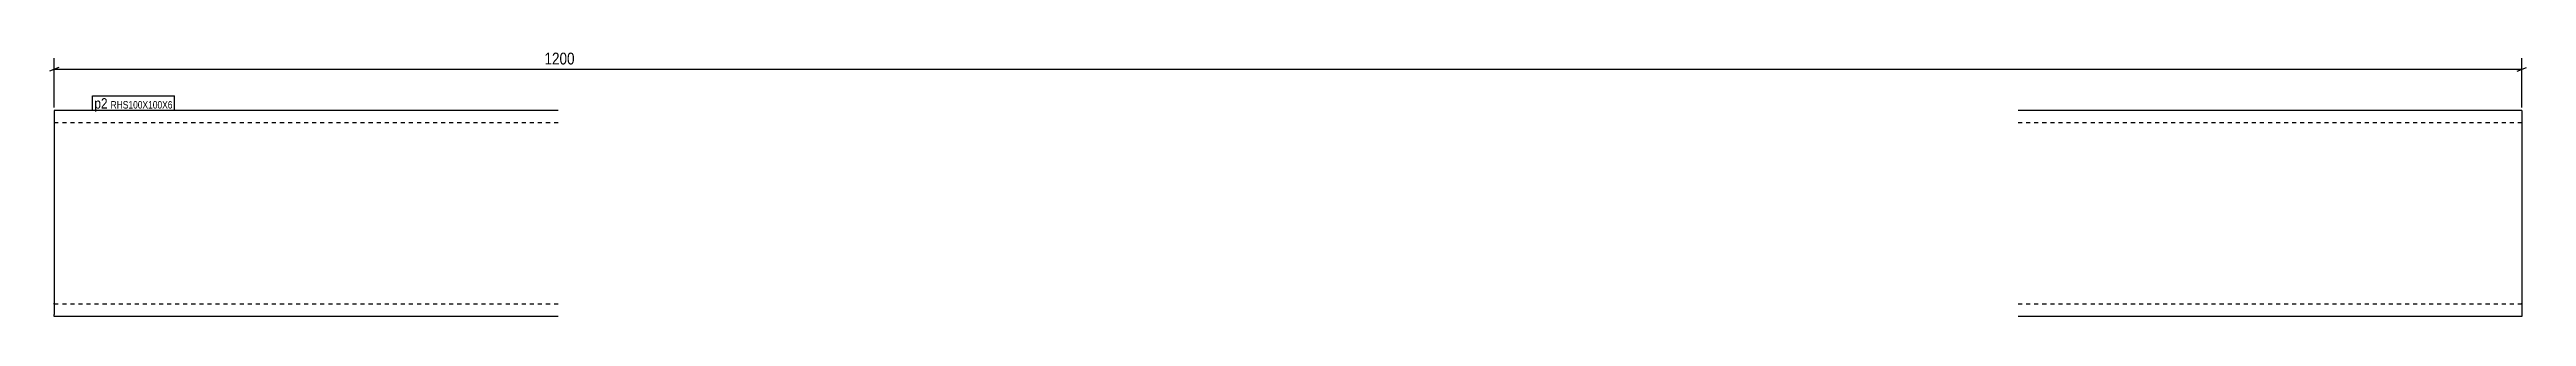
# Model space of a CAD drawing. Header units: millimetres. Extents: x 4 to 1209, y 4 to 134.
import ezdxf

# ---------------------------------------------------------------- set-up
doc = ezdxf.new("R2010")
doc.units = ezdxf.units.MM
doc.linetypes.add('DXK_LINE_DOT2', pattern=[3.9198, 1.9599, -1.9599])
for name, color, linetype in [('MÅLSÆTNING', 7, 'Continuous'), ('STÅL', 7, 'Continuous'), ('TEKST', 7, 'Continuous')]:
    doc.layers.add(name, color=color, linetype=linetype)
doc.styles.add('Arial Narrow', font='ARIALN.TTF', dxfattribs={"height": 0.2})

msp = doc.modelspace()

# ---------------------------------------------------------------- linework, layer by layer
at = {"layer": 'MÅLSÆTNING', "color": 7, "linetype": 'Continuous'}
for p, q in [((9, 125.5), (4.5, 123.7)), ((6.8, 106), (6.8, 129.9)), ((6.8, 124.6), (1206.8, 124.6)), ((1204.5, 123.7), (1209, 125.5)), ((1206.8, 106), (1206.8, 129.9))]:
    msp.add_line(p, q, dxfattribs=at)
at = {"layer": 'STÅL', "color": 2, "linetype": 'Continuous'}
for p, q in [((251.8, 104.5), (6.8, 104.5)), ((6.8, 104.5), (6.8, 5.4)), ((1206.8, 104.5), (961.8, 104.5)), ((1206.8, 104.5), (1206.8, 4.5)), ((6.8, 4.5), (6.8, 5.4)), ((251.8, 4.5), (6.8, 4.5)), ((1206.8, 4.5), (961.8, 4.5))]:
    msp.add_line(p, q, dxfattribs=at)
at = {"layer": 'STÅL', "color": 7, "linetype": 'DXK_LINE_DOT2'}
for p, q in [((251.8, 98.5), (6.8, 98.5)), ((1206.8, 98.5), (961.8, 98.5)), ((6.8, 10.5), (6.8, 11)), ((251.8, 10.5), (6.8, 10.5)), ((1206.8, 10.5), (961.8, 10.5)), ((1206.8, 10.5), (1206.8, 11))]:
    msp.add_line(p, q, dxfattribs=at)

# ---------------------------------------------------------------- next in the draw order: wipeouts: each hides what was drawn before it
at = {"color": 0}
for points, layer in [([(969.5, 125.7), (969.5, 134.1), (244, 134.1), (244, 125.7)], 'MÅLSÆTNING'), ([(32.6, 105.5), (32.6, 110.8), (26.3, 110.8), (26.3, 105.5)], 'TEKST')]:
    msp.add_wipeout(points, dxfattribs=at).dxf.layer = layer

# ---------------------------------------------------------------- next in the draw order: texts
at = {"layer": 'MÅLSÆTNING', "color": 3, "style": 'Arial Narrow'}
msp.add_text('1200', height=5.73, dxfattribs=at).set_placement((245.2, 126.9))

# ---------------------------------------------------------------- next in the draw order: wipeouts: each hides what was drawn before it
at = {"color": 0}
msp.add_wipeout([(32.6, 105.5), (32.6, 110.8), (26.3, 110.8), (26.3, 105.5)], dxfattribs=at).dxf.layer = 'TEKST'

# ---------------------------------------------------------------- next in the draw order: linework, layer by layer
at = {"layer": 'TEKST', "color": 7, "linetype": 'Continuous'}
msp.add_line((25.4, 104.7), (25.4, 111.7), dxfattribs=at)

# ---------------------------------------------------------------- next in the draw order: wipeouts: each hides what was drawn before it
at = {"color": 0}
msp.add_wipeout([(64.4, 105.5), (64.4, 109.3), (34.2, 109.3), (34.2, 105.5)], dxfattribs=at).dxf.layer = 'TEKST'

# ---------------------------------------------------------------- next in the draw order: wipeouts: each hides what was drawn before it
msp.add_wipeout([(64.4, 105.5), (64.4, 109.3), (34.2, 109.3), (34.2, 105.5)], dxfattribs=at).dxf.layer = 'TEKST'

# ---------------------------------------------------------------- next in the draw order: linework, layer by layer
at = {"layer": 'TEKST', "color": 7, "linetype": 'Continuous'}
for p, q in [((25.4, 111.7), (65.3, 111.7)), ((65.3, 104.7), (65.3, 111.7)), ((25.4, 104.7), (65.3, 104.7))]:
    msp.add_line(p, q, dxfattribs=at)

# ---------------------------------------------------------------- next in the draw order: texts
at = {"layer": 'TEKST', "color": 3, "style": 'Arial Narrow'}
for s, height, p in [('p2', 5.01, (26.3, 105.5)), ('RHS100X100X6', 3.579, (34.2, 105.5))]:
    msp.add_text(s, height=height, dxfattribs=at).set_placement(p)

doc.saveas('drawing.dxf')
